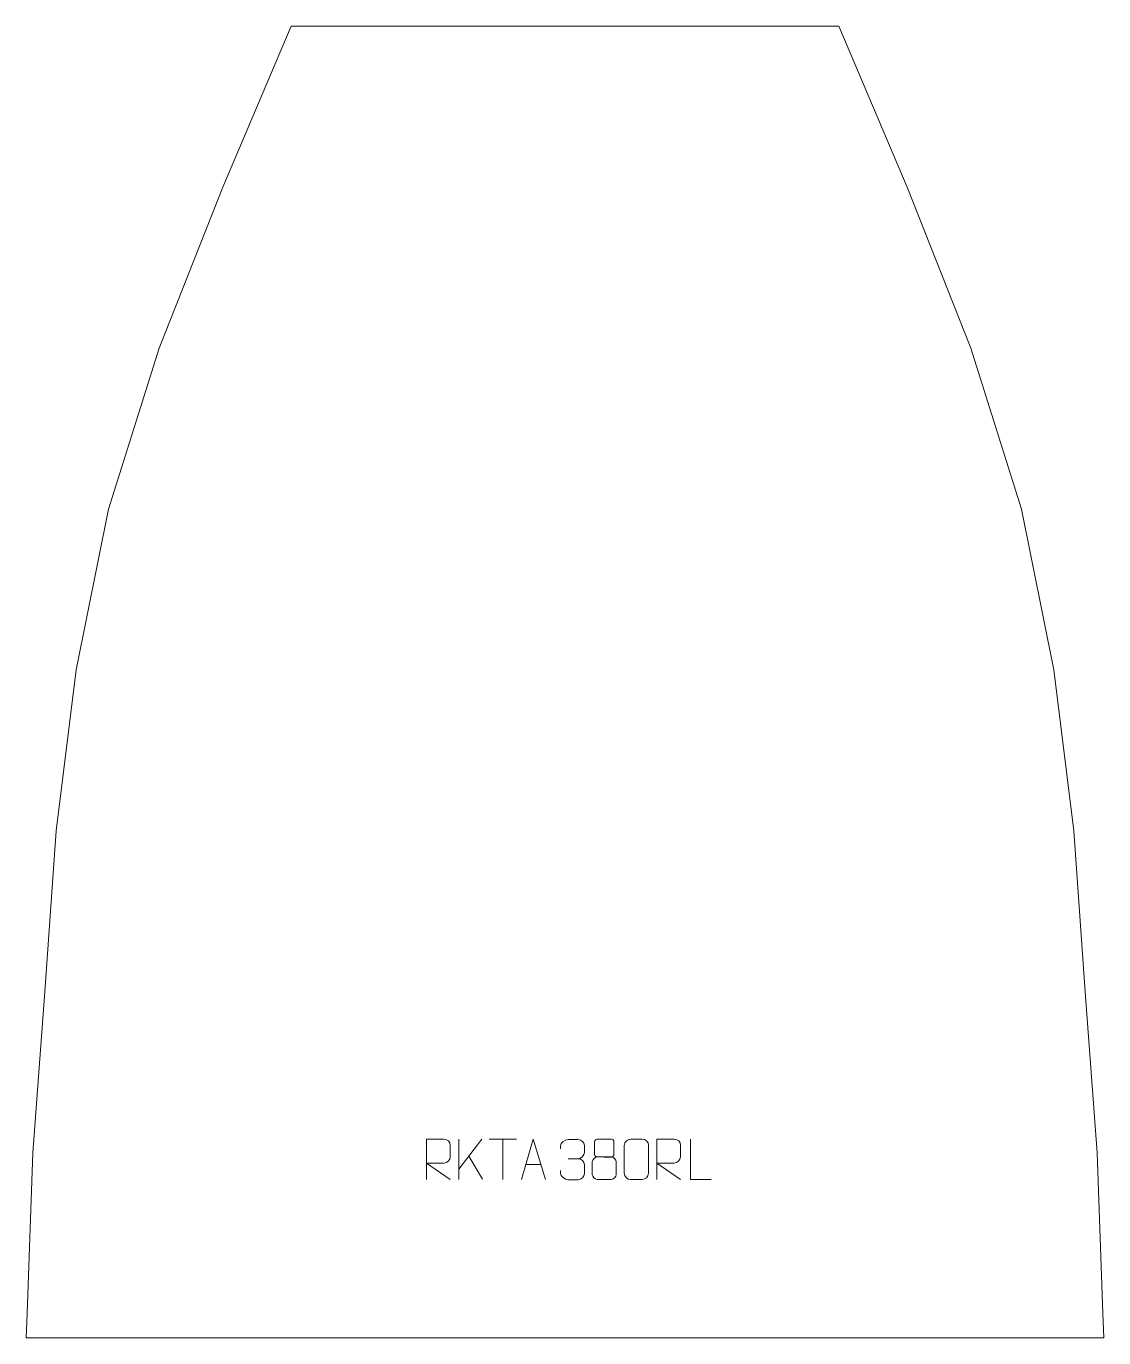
# Model space of a CAD drawing. Header units: millimetres. Extents: x -338 to 331, y 667 to 1482.
import ezdxf

# ---------------------------------------------------------------- set-up
doc = ezdxf.new("R2010")
doc.units = ezdxf.units.MM
doc.header["$MEASUREMENT"] = 0
doc.layers.add('layer 1', color=7, linetype='Continuous')

msp = doc.modelspace()

# ---------------------------------------------------------------- linework, layer by layer
at = {"layer": 'layer 1', "color": 242, "lineweight": 9}
msp.add_open_spline([(-173.4642, 1482.3346), (-173.4642, 1482.3346), (166.5351, 1482.3346), (166.5351, 1482.3346), (166.5351, 1482.3346), (166.5351, 1482.3346), (209.0354, 1382.3344), (209.0354, 1382.3344), (209.0354, 1382.3344), (209.0354, 1382.3344), (248.5361, 1282.3346), (248.5361, 1282.3346), (248.5361, 1282.3346), (248.5361, 1282.3346), (280.0352, 1182.3348), (280.0352, 1182.3348), (280.0352, 1182.3348), (280.0352, 1182.3348), (300.0351, 1082.3345), (300.0351, 1082.3345), (300.0351, 1082.3345), (300.0351, 1082.3345), (312.5348, 982.3347), (312.5348, 982.3347), (312.5348, 982.3347), (312.5348, 982.3347), (319.5345, 882.3349), (319.5345, 882.3349), (319.5345, 882.3349), (319.5345, 882.3349), (327.0357, 782.3347), (327.0357, 782.3347), (327.0357, 782.3347), (327.0357, 782.3347), (330.5354, 682.3349), (330.5354, 682.3349), (330.5354, 682.3349), (330.5354, 682.3349), (331.1358, 667.3339), (331.1358, 667.3339), (331.1358, 667.3339), (331.1358, 667.3339), (-338.0632, 667.3339), (-338.0632, 667.3339), (-338.0632, 667.3339), (-338.0632, 667.3339), (-337.4645, 682.3349), (-337.4645, 682.3349), (-337.4645, 682.3349), (-337.4645, 682.3349), (-333.9649, 782.3347), (-333.9649, 782.3347), (-333.9649, 782.3347), (-333.9649, 782.3347), (-326.4637, 882.3349), (-326.4637, 882.3349), (-326.4637, 882.3349), (-326.4637, 882.3349), (-319.464, 982.3347), (-319.464, 982.3347), (-319.464, 982.3347), (-319.464, 982.3347), (-306.9643, 1082.3345), (-306.9643, 1082.3345), (-306.9643, 1082.3345), (-306.9643, 1082.3345), (-286.9643, 1182.3348), (-286.9643, 1182.3348), (-286.9643, 1182.3348), (-286.9643, 1182.3348), (-255.4635, 1282.3346), (-255.4635, 1282.3346), (-255.4635, 1282.3346), (-255.4635, 1282.3346), (-215.9645, 1382.3344), (-215.9645, 1382.3344), (-215.9645, 1382.3344), (-215.9645, 1382.3344), (-173.4642, 1482.3346), (-173.4642, 1482.3346)], degree=3, knots=[0, 0, 0, 0, 0.04761905, 0.04761905, 0.04761905, 0.04761905, 0.0952381, 0.0952381, 0.0952381, 0.0952381, 0.14285714, 0.14285714, 0.14285714, 0.14285714, 0.19047619, 0.19047619, 0.19047619, 0.19047619, 0.23809524, 0.23809524, 0.23809524, 0.23809524, 0.28571429, 0.28571429, 0.28571429, 0.28571429, 0.33333333, 0.33333333, 0.33333333, 0.33333333, 0.38095238, 0.38095238, 0.38095238, 0.38095238, 0.42857143, 0.42857143, 0.42857143, 0.42857143, 0.47619048, 0.47619048, 0.47619048, 0.47619048, 0.52380952, 0.52380952, 0.52380952, 0.52380952, 0.57142857, 0.57142857, 0.57142857, 0.57142857, 0.61904762, 0.61904762, 0.61904762, 0.61904762, 0.66666667, 0.66666667, 0.66666667, 0.66666667, 0.71428571, 0.71428571, 0.71428571, 0.71428571, 0.76190476, 0.76190476, 0.76190476, 0.76190476, 0.80952381, 0.80952381, 0.80952381, 0.80952381, 0.85714286, 0.85714286, 0.85714286, 0.85714286, 0.9047619, 0.9047619, 0.9047619, 0.9047619, 1, 1, 1, 1], dxfattribs=at)
at = {"layer": 'layer 1', "color": 250, "lineweight": 9}
for points, knots in [([(-89.4238, 765.7468), (-89.4238, 765.7468), (-89.4238, 790.7003), (-89.4238, 790.7003), (-89.4238, 790.7003), (-85.829, 790.7003), (-82.2335, 790.7003), (-78.6383, 790.7003), (-78.6383, 790.7003), (-76.313, 790.6626), (-74.7557, 789.1726), (-74.7598, 786.8062), (-74.7598, 786.8062), (-74.7602, 784.7707), (-74.7602, 781.7113), (-74.7598, 779.6753), (-74.7598, 779.6753), (-74.7663, 777.7998), (-76.5786, 775.858), (-78.5881, 775.8389), (-78.5881, 775.8389), (-78.5881, 775.8389), (-89.4238, 775.8389), (-89.4238, 775.8389), (-89.4238, 775.8389), (-89.4238, 775.8389), (-74.7691, 765.7468), (-74.7691, 765.7468)], [0, 0, 0, 0, 0.125, 0.125, 0.125, 0.125, 0.25, 0.25, 0.25, 0.25, 0.375, 0.375, 0.375, 0.375, 0.5, 0.5, 0.5, 0.5, 0.625, 0.625, 0.625, 0.625, 0.75, 0.75, 0.75, 0.75, 1, 1, 1, 1]), ([(-30.5621, 765.7468), (-30.5621, 765.7468), (-23.1911, 790.7003), (-23.1911, 790.7003), (-23.1911, 790.7003), (-23.1911, 790.7003), (-15.6212, 765.7468), (-15.6212, 765.7468)], [0, 0, 0, 0, 0.33333333, 0.33333333, 0.33333333, 0.33333333, 1, 1, 1, 1]), ([(14.955, 789.2344), (14.955, 787.0214), (14.955, 783.3391), (14.955, 781.1258), (14.955, 781.1258), (14.97, 780.6184), (15.7774, 779.687), (16.4775, 779.6882), (16.4775, 779.6882), (19.4474, 779.6884), (22.4176, 779.6035), (25.388, 779.6032), (25.388, 779.6032), (26.1851, 779.6074), (26.9058, 780.3977), (26.9032, 781.1184), (26.9032, 781.1184), (26.9029, 783.3344), (26.9029, 787.0191), (26.9032, 789.2344), (26.9032, 789.2344), (26.8847, 789.9452), (26.2733, 790.7056), (25.4394, 790.6982), (25.4394, 790.6982), (22.4223, 790.6979), (19.4054, 790.6979), (16.3888, 790.6982), (16.3888, 790.6982), (15.7624, 790.7058), (14.9383, 789.9948), (14.955, 789.2344)], [0, 0, 0, 0, 0.11111111, 0.11111111, 0.11111111, 0.11111111, 0.22222222, 0.22222222, 0.22222222, 0.22222222, 0.33333333, 0.33333333, 0.33333333, 0.33333333, 0.44444444, 0.44444444, 0.44444444, 0.44444444, 0.55555556, 0.55555556, 0.55555556, 0.55555556, 0.66666667, 0.66666667, 0.66666667, 0.66666667, 0.77777778, 0.77777778, 0.77777778, 0.77777778, 1, 1, 1, 1]), ([(37.3277, 790.7228), (39.6938, 790.7228), (42.0603, 790.7228), (44.4268, 790.7228), (44.4268, 790.7228), (46.4073, 790.7584), (48.4333, 789.2641), (48.4604, 786.822), (48.4604, 786.822), (48.46, 781.0646), (48.46, 775.3068), (48.4604, 769.5486), (48.4604, 769.5486), (48.3183, 767.221), (46.6119, 765.7387), (44.4268, 765.7279), (44.4268, 765.7279), (42.0544, 765.7283), (39.682, 765.7283), (37.31, 765.7279), (37.31, 765.7279), (35.3515, 765.6223), (33.3451, 767.5102), (33.3565, 769.5312), (33.3565, 769.5312), (33.3569, 775.3118), (33.3569, 781.0921), (33.3565, 786.8719), (33.3565, 786.8719), (33.3608, 789.0139), (35.1379, 790.7364), (37.3277, 790.7228)], [0, 0, 0, 0, 0.11111111, 0.11111111, 0.11111111, 0.11111111, 0.22222222, 0.22222222, 0.22222222, 0.22222222, 0.33333333, 0.33333333, 0.33333333, 0.33333333, 0.44444444, 0.44444444, 0.44444444, 0.44444444, 0.55555556, 0.55555556, 0.55555556, 0.55555556, 0.66666667, 0.66666667, 0.66666667, 0.66666667, 0.77777778, 0.77777778, 0.77777778, 0.77777778, 1, 1, 1, 1]), ([(53.5762, 765.7468), (53.5762, 765.7468), (53.5762, 790.7003), (53.5762, 790.7003), (53.5762, 790.7003), (57.171, 790.7003), (60.7665, 790.7003), (64.3617, 790.7003), (64.3617, 790.7003), (66.687, 790.6626), (68.2443, 789.1726), (68.2402, 786.8062), (68.2402, 786.8062), (68.2398, 784.7707), (68.2398, 781.7113), (68.2402, 779.6753), (68.2402, 779.6753), (68.2337, 777.7998), (66.4214, 775.858), (64.4119, 775.8389), (64.4119, 775.8389), (64.4119, 775.8389), (53.5762, 775.8389), (53.5762, 775.8389), (53.5762, 775.8389), (53.5762, 775.8389), (68.2309, 765.7468), (68.2309, 765.7468)], [0, 0, 0, 0, 0.125, 0.125, 0.125, 0.125, 0.25, 0.25, 0.25, 0.25, 0.375, 0.375, 0.375, 0.375, 0.5, 0.5, 0.5, 0.5, 0.625, 0.625, 0.625, 0.625, 0.75, 0.75, 0.75, 0.75, 1, 1, 1, 1]), ([(87.3829, 765.7467), (87.3829, 765.7467), (74.4338, 765.7467), (74.4338, 765.7467), (74.4338, 765.7467), (74.4338, 765.7467), (74.4338, 790.7003), (74.4338, 790.7003)], [0, 0, 0, 0, 0.33333333, 0.33333333, 0.33333333, 0.33333333, 1, 1, 1, 1]), ([(-6.1926, 784.8202), (-6.1926, 784.8202), (-6.1926, 786.6774), (-6.1926, 786.6774), (-6.1926, 786.6774), (-6.2069, 788.4193), (-3.5424, 790.5374), (-1.4833, 790.5147), (-1.4833, 790.5147), (0.5808, 790.5147), (2.6448, 790.5147), (4.7085, 790.5147), (4.7085, 790.5147), (6.903, 790.5235), (8.5013, 788.6767), (8.5457, 786.7646), (8.5457, 786.7646), (8.5453, 785.3295), (8.5453, 783.8944), (8.5457, 782.4589), (8.5457, 782.4589), (8.4971, 780.8054), (6.8945, 778.5754), (4.6962, 778.5854), (4.6962, 778.5854), (6.8999, 778.5742), (8.5079, 776.771), (8.5619, 774.7115), (8.5619, 774.7115), (8.5615, 772.9268), (8.5615, 771.1421), (8.5619, 769.357), (8.5619, 769.357), (8.572, 767.2956), (6.5171, 765.5325), (4.6962, 765.5406), (4.6962, 765.5406), (2.6309, 765.5409), (0.5657, 765.5409), (-1.4999, 765.5406), (-1.4999, 765.5406), (-3.6685, 765.5521), (-6.1995, 767.9523), (-6.2181, 769.4141), (-6.2181, 769.4141), (-6.2181, 769.4141), (-6.2181, 771.3227), (-6.2181, 771.3227)], [0, 0, 0, 0, 0.07692308, 0.07692308, 0.07692308, 0.07692308, 0.15384615, 0.15384615, 0.15384615, 0.15384615, 0.23076923, 0.23076923, 0.23076923, 0.23076923, 0.30769231, 0.30769231, 0.30769231, 0.30769231, 0.38461538, 0.38461538, 0.38461538, 0.38461538, 0.46153846, 0.46153846, 0.46153846, 0.46153846, 0.53846154, 0.53846154, 0.53846154, 0.53846154, 0.61538462, 0.61538462, 0.61538462, 0.61538462, 0.69230769, 0.69230769, 0.69230769, 0.69230769, 0.76923077, 0.76923077, 0.76923077, 0.76923077, 0.84615385, 0.84615385, 0.84615385, 0.84615385, 1, 1, 1, 1]), ([(13.4962, 776.7162), (13.4962, 773.5454), (13.4962, 771.8433), (13.4962, 768.6719), (13.4962, 768.6719), (13.4877, 767.45), (15.1856, 765.7573), (16.4382, 765.7488), (16.4382, 765.7488), (19.4213, 765.7491), (22.4046, 765.7491), (25.388, 765.7488), (25.388, 765.7488), (26.7113, 765.7605), (28.3317, 767.3821), (28.3206, 768.6813), (28.3206, 768.6813), (28.3203, 771.8495), (28.3203, 773.5483), (28.3206, 776.7162), (28.3206, 776.7162), (28.2509, 778.0966), (26.6731, 779.6752), (25.3677, 779.6691), (25.3677, 779.6691), (22.3911, 779.6688), (19.4145, 779.6688), (16.4382, 779.6691), (16.4382, 779.6691), (15.3587, 779.6755), (13.5124, 778.0966), (13.4962, 776.7162)], [0, 0, 0, 0, 0.11111111, 0.11111111, 0.11111111, 0.11111111, 0.22222222, 0.22222222, 0.22222222, 0.22222222, 0.33333333, 0.33333333, 0.33333333, 0.33333333, 0.44444444, 0.44444444, 0.44444444, 0.44444444, 0.55555556, 0.55555556, 0.55555556, 0.55555556, 0.66666667, 0.66666667, 0.66666667, 0.66666667, 0.77777778, 0.77777778, 0.77777778, 0.77777778, 1, 1, 1, 1])]:
    msp.add_open_spline(points, degree=3, knots=knots, dxfattribs=at)
for points in [[(-69.4425, 790.7003), (-69.4425, 790.7003), (-69.4425, 765.7467), (-69.4425, 765.7467)], [(-55.0663, 790.7003), (-55.0663, 790.7003), (-69.4425, 772.0606), (-69.4425, 772.0606)], [(-50.5853, 790.6768), (-50.5853, 790.6768), (-33.5981, 790.6768), (-33.5981, 790.6768)], [(-42.0915, 765.7468), (-42.0915, 765.7468), (-42.0915, 790.7003), (-42.0915, 790.7003)], [(-54.741, 765.8425), (-54.741, 765.8425), (-63.2115, 780.1561), (-63.2115, 780.1561)], [(-27.8395, 774.9962), (-27.8395, 774.9962), (-18.3438, 774.9962), (-18.3438, 774.9962)], [(-1.4829, 778.575), (-1.4829, 778.575), (4.7135, 778.575), (4.7135, 778.575)]]:
    msp.add_open_spline(points, degree=3, dxfattribs=at)

doc.saveas('drawing.dxf')
